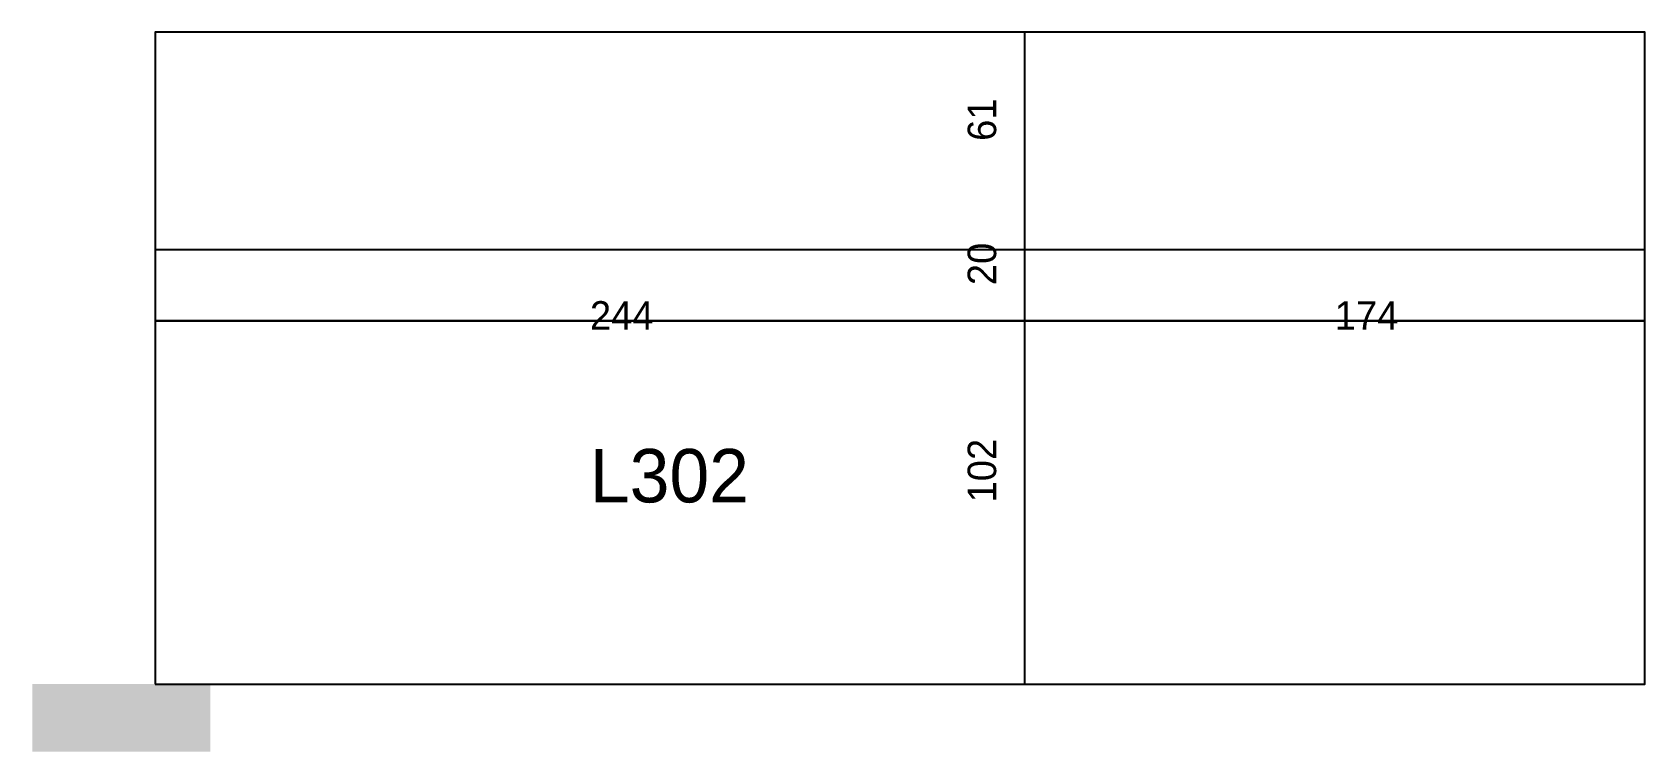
# Model space of a CAD drawing. Extents: x 3133 to 3585, y 2592 to 2794.
import ezdxf

# ---------------------------------------------------------------- set-up
doc = ezdxf.new("R2010")
doc.units = 0
for name, color, linetype in [('3', 3, 'Continuous'), ('4', 4, 'Continuous'), ('Hachura', 251, 'Continuous'), ('Painéis', 200, 'Continuous')]:
    doc.layers.add(name, color=color, linetype=linetype)

msp = doc.modelspace()

# ---------------------------------------------------------------- hatches: boundary and pattern name
at = {"layer": 'Hachura'}
h = msp.add_hatch(color=7, dxfattribs=at)
h.dxf.hatch_style = 1
h.paths.add_polyline_path([(3132.57, 2591.94), (3182.57, 2591.94), (3182.57, 2610.94), (3132.57, 2610.94)])

# ---------------------------------------------------------------- linework, layer by layer
at = {"layer": '3'}
for p, q in [((3585.07, 2793.94), (3167.07, 2793.94)), ((3167.07, 2793.94), (3167.07, 2610.94)), ((3411.07, 2610.94), (3411.07, 2793.94)), ((3585.07, 2610.94), (3585.07, 2793.94)), ((3167.07, 2712.94), (3585.07, 2712.94)), ((3167.07, 2610.94), (3585.07, 2610.94))]:
    msp.add_line(p, q, dxfattribs=at)
at = {"layer": '3', "lineweight": 25}
msp.add_lwpolyline([(3167.07, 2610.94), (3585.07, 2610.94), (3585.07, 2793.94), (3167.07, 2793.94)], close=True, dxfattribs=at)
at = {"layer": '3'}
for points in [[(3167.07, 2732.94), (3585.07, 2732.94)], [(3585.07, 2712.94), (3167.07, 2712.94)]]:
    msp.add_lwpolyline(points, dxfattribs=at)
at = {"layer": 'Painéis', "lineweight": 18}
for p, q in [((3411.07, 2610.94), (3411.07, 2793.94)), ((3167.07, 2732.94), (3585.07, 2732.94)), ((3167.07, 2712.94), (3585.07, 2712.94))]:
    msp.add_line(p, q, dxfattribs=at)

# ---------------------------------------------------------------- texts
at = {"layer": '4'}
msp.add_text('L302', height=15, dxfattribs=at).set_placement((3289.07, 2661.94))
at = {"layer": 'Painéis'}
for s, p in [('61', (3403.07, 2763.44)), ('20', (3403.07, 2722.94)), ('102', (3403.07, 2661.94))]:
    msp.add_text(s, height=8, rotation=90, dxfattribs=at).set_placement(p)
for s, p in [('244', (3289.07, 2710.44)), ('174', (3498.07, 2710.44))]:
    msp.add_text(s, height=8, dxfattribs=at).set_placement(p)

doc.saveas('drawing.dxf')
